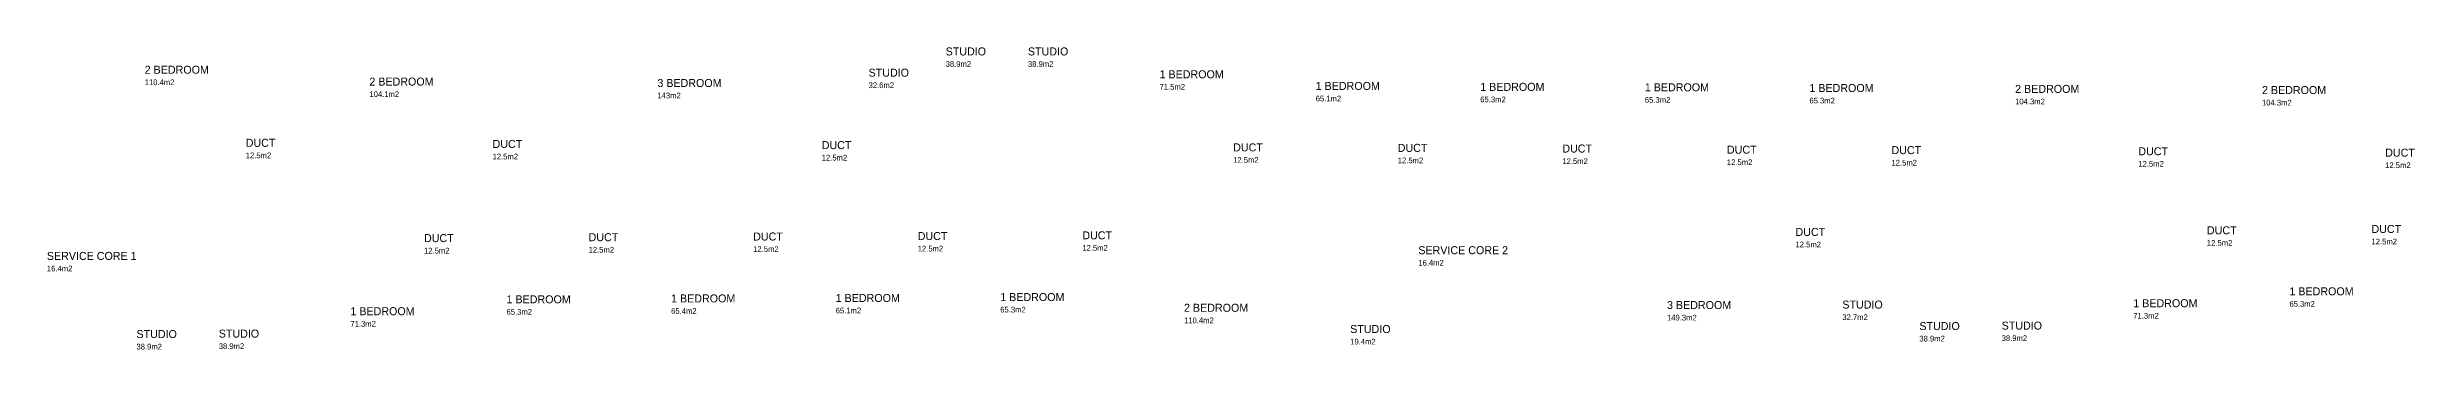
# Model space of a CAD drawing. Header units: metres. Extents: x 72 to 276, y -67 to 61.
# Drawn here: x 74.1 to 177.7, y 47.2 to 60.5 of the extents above; entities that cross this region are included whole.
import ezdxf

# ---------------------------------------------------------------- set-up
doc = ezdxf.new("R2010")
doc.units = ezdxf.units.M
doc.layers.add('A-TEXT', color=3, linetype='Continuous')

msp = doc.modelspace()

# ---------------------------------------------------------------- texts
at = {"layer": 'A-TEXT'}
for s, height, p in [('STUDIO', 0.35, (113.42, 60.1)), ('STUDIO', 0.35, (117.02, 60.1)), ('2 BEDROOM', 0.35, (78.38, 59.3)), ('110.4m2', 0.25, (78.38, 58.8)), ('2 BEDROOM', 0.35, (88.21, 58.78)), ('3 BEDROOM', 0.35, (100.81, 58.72)), ('STUDIO', 0.35, (110.05, 59.17)), ('38.9m2', 0.25, (113.42, 59.6)), ('38.9m2', 0.25, (117.02, 59.6)), ('1 BEDROOM', 0.35, (122.78, 59.1)), ('104.1m2', 0.25, (88.21, 58.28)), ('143m2', 0.25, (100.81, 58.22)), ('32.6m2', 0.25, (110.05, 58.67)), ('71.5m2', 0.25, (122.78, 58.6)), ('65.1m2', 0.25, (129.61, 58.09)), ('1 BEDROOM', 0.35, (129.61, 58.59)), ('65.3m2', 0.25, (136.81, 58.05)), ('1 BEDROOM', 0.35, (136.81, 58.55)), ('65.3m2', 0.25, (144.01, 58.03)), ('1 BEDROOM', 0.35, (144.01, 58.53)), ('65.3m2', 0.25, (151.21, 58)), ('1 BEDROOM', 0.35, (151.21, 58.5)), ('2 BEDROOM', 0.35, (160.21, 58.46)), ('104.3m2', 0.25, (160.21, 57.96)), ('2 BEDROOM', 0.35, (171.01, 58.41)), ('104.3m2', 0.25, (171.01, 57.91)), ('DUCT', 0.35, (82.8, 56.1)), ('DUCT', 0.35, (93.6, 56.05)), ('DUCT', 0.35, (108, 56)), ('DUCT', 0.35, (126, 55.9)), ('DUCT', 0.35, (133.2, 55.88)), ('DUCT', 0.35, (140.4, 55.85)), ('DUCT', 0.35, (147.6, 55.8)), ('DUCT', 0.35, (154.8, 55.78)), ('DUCT', 0.35, (165.6, 55.73)), ('DUCT', 0.35, (176.4, 55.67)), ('12.5m2', 0.25, (82.8, 55.6)), ('12.5m2', 0.25, (93.6, 55.55)), ('12.5m2', 0.25, (108, 55.5)), ('12.5m2', 0.25, (126, 55.4)), ('12.5m2', 0.25, (133.2, 55.38)), ('12.5m2', 0.25, (140.4, 55.35)), ('12.5m2', 0.25, (147.6, 55.3)), ('12.5m2', 0.25, (154.8, 55.28)), ('12.5m2', 0.25, (165.6, 55.23)), ('12.5m2', 0.25, (176.4, 55.17)), ('DUCT', 0.35, (90.6, 51.93)), ('DUCT', 0.35, (97.8, 51.97)), ('DUCT', 0.35, (105, 52)), ('DUCT', 0.35, (112.2, 52.02)), ('12.5m2', 0.25, (119.4, 51.55)), ('DUCT', 0.35, (119.4, 52.05)), ('12.5m2', 0.25, (150.6, 51.7)), ('DUCT', 0.35, (150.6, 52.2)), ('12.5m2', 0.25, (168.6, 51.77)), ('DUCT', 0.35, (168.6, 52.27)), ('12.5m2', 0.25, (175.8, 51.83)), ('DUCT', 0.35, (175.8, 52.33)), ('SERVICE CORE 1', 0.35, (74.1, 51.15)), ('16.4m2', 0.25, (74.1, 50.65)), ('12.5m2', 0.25, (90.6, 51.43)), ('12.5m2', 0.25, (97.8, 51.47)), ('12.5m2', 0.25, (105, 51.5)), ('12.5m2', 0.25, (112.2, 51.52)), ('SERVICE CORE 2', 0.35, (134.1, 51.4)), ('16.4m2', 0.25, (134.1, 50.9)), ('1 BEDROOM', 0.35, (172.21, 49.6)), ('1 BEDROOM', 0.35, (87.38, 48.73)), ('65.3m2', 0.25, (94.21, 48.75)), ('1 BEDROOM', 0.35, (94.21, 49.25)), ('65.4m2', 0.25, (101.41, 48.79)), ('1 BEDROOM', 0.35, (101.41, 49.29)), ('65.1m2', 0.25, (108.61, 48.81)), ('1 BEDROOM', 0.35, (108.61, 49.31)), ('65.3m2', 0.25, (115.81, 48.85)), ('1 BEDROOM', 0.35, (115.81, 49.35)), ('2 BEDROOM', 0.35, (123.85, 48.88)), ('3 BEDROOM', 0.35, (144.98, 49)), ('149.3m2', 0.25, (144.98, 48.5)), ('32.7m2', 0.25, (152.65, 48.52)), ('STUDIO', 0.35, (152.65, 49.02)), ('71.3m2', 0.25, (165.38, 48.58)), ('1 BEDROOM', 0.35, (165.38, 49.08)), ('65.3m2', 0.25, (172.21, 49.1)), ('STUDIO', 0.35, (78.02, 47.73)), ('STUDIO', 0.35, (81.62, 47.75)), ('71.3m2', 0.25, (87.38, 48.23)), ('110.4m2', 0.25, (123.85, 48.38)), ('STUDIO', 0.35, (131.12, 47.95)), ('19.4m2', 0.25, (131.12, 47.45)), ('38.9m2', 0.25, (156.02, 47.58)), ('STUDIO', 0.35, (156.02, 48.08)), ('38.9m2', 0.25, (159.62, 47.6)), ('STUDIO', 0.35, (159.62, 48.1)), ('38.9m2', 0.25, (78.02, 47.23)), ('38.9m2', 0.25, (81.62, 47.25))]:
    msp.add_text(s, height=height, dxfattribs=at).set_placement(p)

doc.saveas('drawing.dxf')
